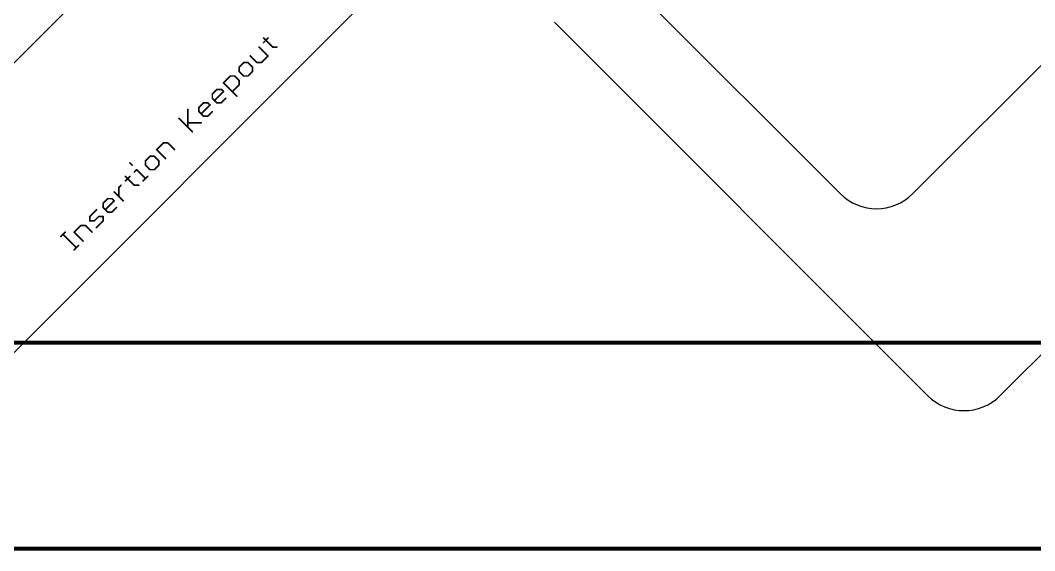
# Model space of a CAD drawing. Extents: x -76 to 580, y -41 to 95.
# Drawn here: x 200.3 to 263, y -41.1 to -8.4 of the extents above; entities that cross this region are included whole.
import ezdxf

# ---------------------------------------------------------------- set-up
doc = ezdxf.new("R2010")
doc.units = 0
for name, color, linetype in [('1', 22, 'CONTINUOUS'), ('16', 175, 'CONTINUOUS'), ('57', 253, 'CONTINUOUS')]:
    doc.layers.add(name, color=color, linetype=linetype)

msp = doc.modelspace()

# ---------------------------------------------------------------- linework, layer by layer
at = {"layer": '1', "const_width": 0.254}
msp.add_lwpolyline([(-7.0711, -28.2843), (507.7027, -28.2843)], dxfattribs=at)
at = {"layer": '16', "const_width": 0.254}
msp.add_lwpolyline([(-1.4142, -41.0122), (503.46, -41.0122)], dxfattribs=at)
at = {"layer": '57'}
for p, q in [((183.618, 48.3131), (251.0052, -19.0742)), ((191.8557, -19.0742), (215.4378, 4.5078)), ((255.4954, -19.0742), (279.0774, 4.5078)), ((228.1303, -0.6894), (197.2651, -31.5546)), ((291.7699, -0.6894), (260.9047, -31.5546)), ((256.4146, -31.5546), (233.3452, -8.4853))]:
    msp.add_line(p, q, dxfattribs=at)
at = {"layer": '57', "const_width": 0.0508}
for points in [[(215.1033, -9.9964, 1), (215.0674, -10.0324)], [(215.3789, -9.4452, 1), (215.343, -9.4811)], [(215.343, -9.7208, 1), (215.3789, -9.7567)], [(215.6546, -9.4811, 1), (215.6186, -9.4452)], [(215.9122, -9.989, 1), (215.9122, -10.0398)], [(215.8943, -10.0324, 1), (215.9302, -9.9964)], [(216.1879, -10.0398, 1), (216.1879, -9.989)], [(214.5521, -10.5477, 1), (214.5161, -10.5836)], [(215.6546, -10.5836, 1), (215.6186, -10.5477)], [(215.6186, -10.5836, 1), (215.6546, -10.5477)], [(213.8704, -11.2547, 1), (213.8196, -11.2547)], [(213.8271, -11.2368, 1), (213.863, -11.2727)], [(214.1207, -10.9537, 1), (214.1207, -11.0045)], [(214.1386, -10.9971, 1), (214.1027, -10.9611)], [(214.4142, -10.9611, 1), (214.3783, -10.9971)], [(214.3963, -11.0045, 1), (214.3963, -10.9537)], [(214.6973, -11.2547, 1), (214.6465, -11.2547)], [(214.6539, -11.2727, 1), (214.6899, -11.2368)], [(214.9475, -10.9537, 1), (214.9475, -11.0045)], [(214.9296, -10.9971, 1), (214.9655, -10.9611)], [(215.2052, -10.9611, 1), (215.2411, -10.9971)], [(215.2232, -11.0045, 1), (215.2232, -10.9537)], [(213.2938, -11.7806, 1), (213.2938, -11.8314)], [(213.3117, -11.824, 1), (213.2758, -11.788)], [(213.5874, -11.788, 1), (213.5514, -11.824)], [(213.5694, -11.8314, 1), (213.5694, -11.7806)], [(213.8196, -11.5304, 1), (213.8704, -11.5304)], [(213.863, -11.5124, 1), (213.8271, -11.5483)], [(214.1207, -11.7806, 1), (214.1207, -11.8314)], [(214.1027, -11.824, 1), (214.1386, -11.788)], [(214.3783, -11.788, 1), (214.4142, -11.824)], [(214.3963, -11.8314, 1), (214.3963, -11.7806)], [(214.6465, -11.5304, 1), (214.6973, -11.5304)], [(214.6899, -11.5483, 1), (214.6539, -11.5124)], [(212.8983, -12.2015, 1), (212.8624, -12.2374)], [(212.8624, -12.2015, 1), (212.8983, -12.2374)], [(213.8704, -12.0816, 1), (213.8196, -12.0816)], [(213.8196, -12.3573, 1), (213.8704, -12.3573)], [(213.8271, -12.0996, 1), (213.863, -12.0637)], [(213.863, -12.3752, 1), (213.8271, -12.3393)], [(212.2166, -12.9085, 1), (212.1658, -12.9085)], [(212.1658, -13.1842, 1), (212.2166, -13.1841)], [(212.1733, -12.8906, 1), (212.2092, -12.9265)], [(212.2092, -13.1662, 1), (212.1733, -13.2021)], [(212.4669, -12.6075, 1), (212.4669, -12.6583)], [(212.4848, -12.6509, 1), (212.4489, -12.6149)], [(212.7605, -12.6149, 1), (212.7245, -12.6509)], [(212.7425, -12.6583, 1), (212.7425, -12.6075)], [(212.8983, -12.7887, 1), (212.8624, -12.7527)], [(212.8624, -12.7887, 1), (212.8983, -12.7527)], [(213.0361, -13.2021, 1), (213.0002, -13.1662)], [(213.4136, -12.7527, 1), (213.4495, -12.7887)], [(213.6892, -13.0643, 1), (213.7252, -13.0284)], [(211.3898, -13.7354, 1), (211.339, -13.7354)], [(211.3464, -13.7175, 1), (211.3823, -13.7534)], [(211.64, -13.4344, 1), (211.64, -13.4852)], [(211.6579, -13.4777, 1), (211.622, -13.4418)], [(211.9336, -13.4418, 1), (211.8977, -13.4777)], [(211.9156, -13.4852, 1), (211.9156, -13.4344)], [(212.0714, -13.6156, 1), (212.0355, -13.5796)], [(212.0355, -13.6156, 1), (212.0714, -13.5796)], [(212.3111, -13.304, 1), (212.347, -13.3399)], [(212.4669, -13.4344, 1), (212.4669, -13.4852)], [(212.4489, -13.4777, 1), (212.4848, -13.4418)], [(212.7245, -13.4418, 1), (212.7605, -13.4777)], [(212.7425, -13.4852, 1), (212.7425, -13.4344)], [(210.142, -14.4065, 1), (210.1061, -14.4424)], [(210.7007, -13.8732, 1), (210.6499, -13.8732)], [(211.3823, -13.9931, 1), (211.3464, -14.029)], [(211.339, -14.011, 1), (211.3898, -14.011)], [(211.4842, -14.1309, 1), (211.5201, -14.1668)], [(211.64, -14.2613, 1), (211.64, -14.3121)], [(211.622, -14.3046, 1), (211.6579, -14.2687)], [(211.8977, -14.2687, 1), (211.9336, -14.3046)], [(211.9156, -14.3121, 1), (211.9156, -14.2613)], [(212.2092, -14.029, 1), (212.1733, -13.9931)], [(210.6753, -14.6747, 1), (210.6753, -14.7255)], [(210.6499, -14.9757, 1), (210.7007, -14.9757)], [(211.5022, -14.7255, 1), (211.5022, -14.6747)], [(210.933, -15.2693, 1), (210.9689, -15.2334)], [(208.7638, -16.3359, 1), (208.7279, -16.3719)], [(209.1593, -15.9151, 1), (209.1593, -15.9659)], [(209.1773, -15.9584, 1), (209.1414, -15.9225)], [(209.4529, -15.9225, 1), (209.417, -15.9584)], [(209.435, -15.9659, 1), (209.435, -15.9151)], [(208.3324, -16.7419, 1), (208.3324, -16.7927)], [(208.3504, -16.7853, 1), (208.3145, -16.7494)], [(208.626, -16.7494, 1), (208.5901, -16.7853)], [(208.6081, -16.7927, 1), (208.6081, -16.7419)], [(208.7279, -16.3359, 1), (208.7638, -16.3719)], [(209.2792, -16.9231, 1), (209.3151, -16.8872)], [(209.8304, -16.3719, 1), (209.8664, -16.3359)], [(207.1101, -17.1628, 1), (207.0741, -17.1987)], [(207.212, -17.3366, 1), (207.2479, -17.3006)], [(207.5235, -17.5763, 1), (207.4876, -17.6122)], [(207.5235, -17.6122, 1), (207.4876, -17.5763)], [(208.0748, -17.3006, 1), (208.0388, -17.3366)], [(208.0822, -17.043, 1), (208.0314, -17.043)], [(208.0388, -17.025, 1), (208.0748, -17.0609)], [(208.0314, -17.3186, 1), (208.0822, -17.3186)], [(208.3324, -17.5688, 1), (208.3324, -17.6196)], [(208.3145, -17.6122, 1), (208.3504, -17.5763)], [(208.5901, -17.5763, 1), (208.626, -17.6122)], [(208.6081, -17.6196, 1), (208.6081, -17.5688)], [(208.9091, -17.043, 1), (208.8583, -17.043)], [(208.8583, -17.3186, 1), (208.9091, -17.3186)], [(208.8657, -17.0609, 1), (208.9017, -17.025)], [(208.9017, -17.3366, 1), (208.8657, -17.3006)], [(206.8344, -17.9897, 1), (206.7985, -18.0256)], [(207.1101, -18.0256, 1), (207.0741, -17.9897)], [(207.3498, -17.7141, 1), (207.3857, -17.75)], [(208.0388, -18.1635, 1), (208.0748, -18.1275)], [(208.2126, -18.0256, 1), (208.1767, -17.9897)], [(206.4284, -18.6968, 1), (206.3776, -18.6968)], [(206.3851, -18.6788, 1), (206.421, -18.7147)], [(206.5588, -18.5769, 1), (206.5229, -18.541)], [(206.7985, -18.2653, 1), (206.8344, -18.3013)], [(207.3677, -18.5335, 1), (207.3677, -18.5843)], [(207.3498, -18.5769, 1), (207.3857, -18.541)], [(207.6434, -18.5843, 1), (207.6434, -18.5335)], [(207.901, -18.2653, 1), (207.937, -18.3013)], [(205.714, -19.3604, 1), (205.714, -19.4112)], [(205.7319, -19.4038, 1), (205.696, -19.3679)], [(206.0076, -19.3679, 1), (205.9716, -19.4038)], [(205.9896, -19.4112, 1), (205.9896, -19.3604)], [(206.1454, -18.9544, 1), (206.1094, -18.9903)], [(206.3776, -19.248, 1), (206.4284, -19.248)], [(205.0429, -20.0929, 1), (205.0069, -20.0569)], [(205.4637, -19.6615, 1), (205.4129, -19.6615)], [(205.4129, -19.9371, 1), (205.4637, -19.9371)], [(205.4204, -19.6435, 1), (205.4563, -19.6794)], [(205.4563, -19.9191, 1), (205.4204, -19.955)], [(205.5582, -20.0569, 1), (205.5941, -20.0929)], [(206.1454, -19.5416, 1), (206.1094, -19.5057)], [(206.1094, -19.5416, 1), (206.1454, -19.5057)], [(206.2832, -19.955, 1), (206.2473, -19.9191)], [(206.6607, -19.5416, 1), (206.6966, -19.5057)], [(204.6368, -20.4883, 1), (204.586, -20.4884)], [(204.5935, -20.4704, 1), (204.6294, -20.5063)], [(205.1627, -20.4629, 1), (205.1627, -20.5138)], [(205.1807, -20.5063, 1), (205.1447, -20.4704)], [(205.4637, -20.4884, 1), (205.4129, -20.4883)], [(205.4383, -20.5138, 1), (205.4383, -20.4629)], [(205.714, -20.1873, 1), (205.714, -20.2381)], [(205.696, -20.2307, 1), (205.7319, -20.1948)], [(205.9716, -20.1948, 1), (206.0076, -20.2307)], [(205.9896, -20.2381, 1), (205.9896, -20.1873)], [(204.0602, -21.0142, 1), (204.0602, -21.065)], [(204.0782, -21.0576, 1), (204.0422, -21.0216)], [(204.3538, -21.0216, 1), (204.3179, -21.0576)], [(204.3358, -21.065, 1), (204.3358, -21.0142)], [(204.6115, -20.7386, 1), (204.6115, -20.7894)], [(204.5861, -20.764, 1), (204.6368, -20.764)], [(204.8691, -20.746, 1), (204.905, -20.7819)], [(204.8871, -20.7894, 1), (204.8871, -20.7386)], [(205.0069, -21.1595, 1), (205.0429, -21.1954)], [(205.4129, -20.764, 1), (205.4637, -20.764)], [(205.4563, -20.7819, 1), (205.4204, -20.746)], [(202.8019, -21.7107, 1), (202.8378, -21.7466)], [(202.9756, -21.5729, 1), (202.9397, -21.6088)], [(203.1134, -21.471, 1), (203.0775, -21.4351)], [(203.6647, -21.4351, 1), (203.6288, -21.471)], [(203.6288, -21.4351, 1), (203.6647, -21.471)], [(204.7313, -21.471, 1), (204.7672, -21.4351)], [(203.6288, -22.5376, 1), (203.6647, -22.5735)], [(203.7666, -22.4357, 1), (203.8025, -22.3998)], [(203.9403, -22.2979, 1), (203.9044, -22.262)], [(204.18, -22.0223, 1), (204.216, -21.9864)]]:
    msp.add_lwpolyline(points, format="xyb", dxfattribs=at)
at = {"layer": '57', "const_width": 0.1016}
for points in [[(215.6366, -10.5657), (215.0854, -10.0144)], [(215.361, -9.4631), (215.9122, -10.0144)], [(215.361, -9.7388), (215.6366, -9.4631)], [(215.9122, -10.0144), (216.1879, -10.0144)], [(214.5341, -10.5657), (214.9475, -10.9791)], [(215.2232, -10.9791), (215.6366, -10.5657)], [(214.1207, -10.9791), (213.845, -11.2547)], [(213.845, -11.2547), (213.845, -11.5304)], [(214.3963, -10.9791), (214.1207, -10.9791)], [(214.6719, -11.2547), (214.3963, -10.9791)], [(214.6719, -11.5304), (214.6719, -11.2547)], [(214.9475, -10.9791), (215.2232, -10.9791)], [(212.8803, -12.2194), (213.2938, -11.806)], [(213.2938, -11.806), (213.5694, -11.806)], [(213.5694, -11.806), (213.845, -12.0816)], [(213.845, -11.5304), (214.1207, -11.806)], [(214.1207, -11.806), (214.3963, -11.806)], [(214.3963, -11.806), (214.6719, -11.5304)], [(213.7072, -13.0463), (212.8803, -12.2194)], [(213.845, -12.3573), (213.4316, -12.7707)], [(213.845, -12.0816), (213.845, -12.3573)], [(212.1912, -12.9085), (212.4669, -12.6329)], [(212.1912, -13.1842), (212.1912, -12.9085)], [(212.4669, -13.4598), (212.1912, -13.1842)], [(212.8803, -12.7707), (212.3291, -13.322)], [(212.4669, -12.6329), (212.7425, -12.6329)], [(212.7425, -12.6329), (212.8803, -12.7707)], [(213.0181, -13.1842), (212.7425, -13.4598)], [(211.3644, -13.7354), (211.64, -13.4598)], [(211.3644, -14.011), (211.3644, -13.7354)], [(212.0534, -13.5976), (211.5022, -14.1489)], [(211.64, -13.4598), (211.9156, -13.4598)], [(211.9156, -13.4598), (212.0534, -13.5976)], [(212.7425, -13.4598), (212.4669, -13.4598)], [(210.124, -14.4245), (210.9509, -15.2514)], [(210.6753, -14.9757), (210.6753, -13.8732)], [(211.64, -14.2867), (211.3644, -14.011)], [(211.9156, -14.2867), (211.64, -14.2867)], [(212.1912, -14.011), (211.9156, -14.2867)], [(210.6753, -14.7001), (211.5022, -14.7001)], [(208.7459, -16.3539), (209.1593, -15.9405)], [(209.2971, -16.9052), (208.7459, -16.3539)], [(209.1593, -15.9405), (209.435, -15.9405)], [(209.435, -15.9405), (209.8484, -16.3539)], [(208.3324, -16.7673), (208.0568, -17.043)], [(208.6081, -16.7673), (208.3324, -16.7673)], [(208.8837, -17.043), (208.6081, -16.7673)], [(207.0921, -17.1808), (207.2299, -17.3186)], [(207.3677, -17.732), (207.5055, -17.5942)], [(207.5055, -17.5942), (208.0568, -18.1455)], [(208.0568, -17.043), (208.0568, -17.3186)], [(208.0568, -17.3186), (208.3324, -17.5942)], [(208.3324, -17.5942), (208.6081, -17.5942)], [(208.6081, -17.5942), (208.8837, -17.3186)], [(208.8837, -17.3186), (208.8837, -17.043)], [(206.8165, -18.0077), (207.3677, -18.5589)], [(206.8165, -18.2833), (207.0921, -18.0077)], [(207.919, -18.2833), (208.1946, -18.0077)], [(206.403, -18.6968), (206.5409, -18.5589)], [(206.403, -19.248), (206.403, -18.6968)], [(207.3677, -18.5589), (207.6434, -18.5589)], [(205.4383, -19.6615), (205.714, -19.3858)], [(205.714, -19.3858), (205.9896, -19.3858)], [(205.9896, -19.3858), (206.1274, -19.5236)], [(206.6787, -19.5236), (206.1274, -18.9724)], [(204.6114, -20.4884), (205.0249, -20.0749)], [(205.4383, -19.9371), (205.4383, -19.6615)], [(205.714, -20.2127), (205.4383, -19.9371)], [(206.1274, -19.5236), (205.5762, -20.0749)], [(206.2652, -19.9371), (205.9896, -20.2127)], [(204.6115, -20.764), (204.6114, -20.4884)], [(205.1627, -20.4884), (204.8871, -20.764)], [(205.4383, -20.4884), (205.1627, -20.4884)], [(205.4383, -20.764), (205.4383, -20.4884)], [(205.9896, -20.2127), (205.714, -20.2127)], [(203.6467, -21.4531), (204.0602, -21.0396)], [(204.0602, -21.0396), (204.3358, -21.0396)], [(204.3358, -21.0396), (204.7493, -21.4531)], [(204.8871, -20.764), (204.6115, -20.764)], [(205.0249, -21.1774), (205.4383, -20.764)], [(202.8199, -21.7287), (203.0955, -21.4531)], [(203.7846, -22.4178), (202.9577, -21.5909)], [(204.198, -22.0043), (203.6467, -21.4531)], [(203.6467, -22.5556), (203.9224, -22.2799)]]:
    msp.add_lwpolyline(points, dxfattribs=at)
at = {"layer": '57'}
for centre in [(253.2503, -16.8291), (258.6597, -29.3096)]:
    msp.add_arc(centre, 3.175, 225, 315, dxfattribs=at)

doc.saveas('drawing.dxf')
